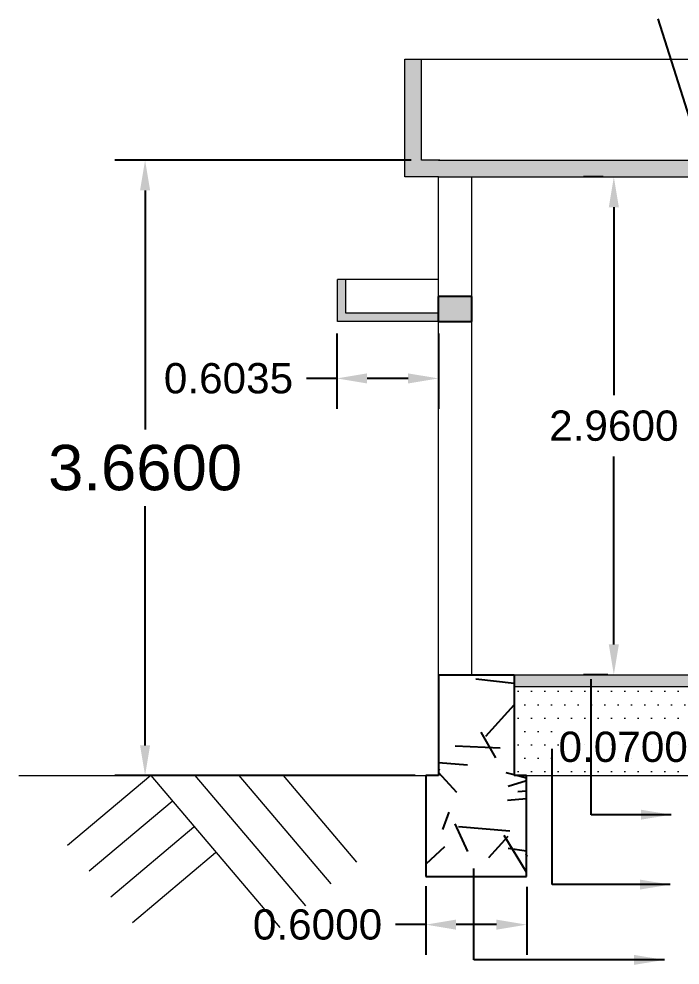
# Model space of a CAD drawing. Header units: metres. Extents: x -434 to -90, y -42 to 108.
# Drawn here: x -419.63 to -415.7, y 83.42 to 89.05 of the extents above; entities that cross this region are included whole.
import ezdxf

# ---------------------------------------------------------------- set-up
doc = ezdxf.new("R2010")
doc.units = ezdxf.units.M
doc.header["$MEASUREMENT"] = 0
doc.layers.add('BLK_1_HT_OF_BLDG', color=5, linetype='Continuous', plot=False)
doc.styles.get("Standard").update_dxf_attribs({"font": 'ARIAL.TTF'})
doc.dimstyles.get("Standard").update_dxf_attribs({"dimtxt": 0.18, "dimasz": 0.18, "dimexe": 0.18, "dimexo": 0.0625, "dimgap": 0.09, "dimtad": 0, "dimtih": 1, "dimtoh": 1, "dimdec": 4, "dimzin": 0, "dimdsep": 46, "dimtxsty": 'Standard', "dimcen": 0.09, "dimadec": 0, "dimazin": 0, "dimtfac": 1, "dimtdec": 4, "dimtofl": 0, "dimtmove": 0, "dimatfit": 3, "dimfxl": 1, "dimtolj": 1, "dimtzin": 0, "dimarcsym": 0})

# ---------------------------------------------------------------- blocks, each defined once
blk = doc.blocks.new('*D170')
at = {"color": 0, "lineweight": -2, "ltscale": 0.13, "transparency": 16777216}
for p, q in [((-416.1531, 88.1103), (-416.2706, 88.1103)), ((-416.0906, 87.9303), (-416.0906, 86.8122)), ((-416.0906, 85.3303), (-416.0906, 86.4484)), ((-416.1261, 85.1503), (-416.2706, 85.1503))]:
    blk.add_line(p, q, dxfattribs=at)
at = {"color": 0, "ltscale": 0.13, "transparency": 16777216}
for points in [[(-416.1206, 87.9303), (-416.0606, 87.9303), (-416.0906, 88.1103)], [(-416.1206, 85.3303), (-416.0606, 85.3303), (-416.0906, 85.1503)]]:
    blk.add_solid(points, dxfattribs=at)
at = {"layer": 'Defpoints', "color": 0, "ltscale": 0.13, "transparency": 16777216}
for p in [(-416.0906, 88.1103), (-416.0906, 85.1503), (-416.0636, 85.1503)]:
    blk.add_point(p, dxfattribs=at)
at = {"color": 0, "lineweight": 20, "ltscale": 0.13, "transparency": 16777216, "insert": (-416.0906, 86.6303), "char_height": 0.18, "attachment_point": 5}
blk.add_mtext('\\A1;2.9600', dxfattribs=at)
blk = doc.blocks.new('*D171')
at = {"color": 0, "lineweight": -2, "ltscale": 0.13, "transparency": 16777216}
for p, q in [((-417.7373, 87.1798), (-417.7373, 86.7323)), ((-417.1338, 87.1798), (-417.1338, 86.7323)), ((-417.7373, 86.9123), (-417.9173, 86.9123)), ((-417.3138, 86.9123), (-417.5573, 86.9123))]:
    blk.add_line(p, q, dxfattribs=at)
at = {"color": 0, "ltscale": 0.13, "transparency": 16777216}
for points in [[(-417.5573, 86.9423), (-417.5573, 86.8823), (-417.7373, 86.9123)], [(-417.3138, 86.9423), (-417.3138, 86.8823), (-417.1338, 86.9123)]]:
    blk.add_solid(points, dxfattribs=at)
at = {"layer": 'Defpoints', "color": 0, "ltscale": 0.13, "transparency": 16777216}
for p in [(-417.7373, 87.2423), (-417.1338, 87.2423), (-417.7373, 86.9123)]:
    blk.add_point(p, dxfattribs=at)
at = {"color": 0, "lineweight": 20, "ltscale": 0.13, "transparency": 16777216, "insert": (-418.3816, 86.9123), "char_height": 0.18, "attachment_point": 5}
blk.add_mtext('\\A1;0.6035', dxfattribs=at)
blk = doc.blocks.new('*D172')
at = {"layer": 'BLK_1_HT_OF_BLDG', "color": 0, "lineweight": -2, "transparency": 16777216}
for p, q in [((-417.2963, 88.2103), (-419.0574, 88.2103)), ((-418.8774, 88.0303), (-418.8774, 86.6083)), ((-418.8774, 84.7303), (-418.8774, 86.1524)), ((-417.2713, 84.5503), (-419.0574, 84.5503))]:
    blk.add_line(p, q, dxfattribs=at)
at = {"layer": 'BLK_1_HT_OF_BLDG', "color": 0, "transparency": 16777216}
for points in [[(-418.9074, 88.0303), (-418.8474, 88.0303), (-418.8774, 88.2103)], [(-418.9074, 84.7303), (-418.8474, 84.7303), (-418.8774, 84.5503)]]:
    blk.add_solid(points, dxfattribs=at)
at = {"layer": 'Defpoints', "color": 0, "transparency": 16777216}
for p in [(-417.2338, 88.2103), (-418.8774, 84.5503), (-417.2088, 84.5503)]:
    blk.add_point(p, dxfattribs=at)
at = {"layer": 'BLK_1_HT_OF_BLDG', "color": 0, "transparency": 16777216, "insert": (-418.8774, 86.3803), "char_height": 0.18, "attachment_point": 5}
blk.add_mtext('\\A1;{\\H1.5x;3.6600}', dxfattribs=at)
blk = doc.blocks.new('*D174')
at = {"color": 0, "lineweight": -2, "ltscale": 0.13, "transparency": 16777216}
for p, q in [((-415.3917, 85.3303), (-415.3917, 85.5103)), ((-414.8541, 85.1503), (-415.5717, 85.1503)), ((-414.8402, 85.0803), (-415.5717, 85.0803)), ((-415.3917, 84.9003), (-415.3917, 84.7203)), ((-415.3917, 84.7203), (-415.5717, 84.7203))]:
    blk.add_line(p, q, dxfattribs=at)
at = {"color": 0, "ltscale": 0.13, "transparency": 16777216}
for points in [[(-415.4217, 85.3303), (-415.3617, 85.3303), (-415.3917, 85.1503)], [(-415.4217, 84.9003), (-415.3617, 84.9003), (-415.3917, 85.0803)]]:
    blk.add_solid(points, dxfattribs=at)
at = {"layer": 'Defpoints', "color": 0, "ltscale": 0.13, "transparency": 16777216}
for p in [(-414.7916, 85.1503), (-415.3917, 85.0803), (-414.7777, 85.0803)]:
    blk.add_point(p, dxfattribs=at)
at = {"color": 0, "lineweight": 20, "ltscale": 0.13, "transparency": 16777216, "insert": (-416.035, 84.7203), "char_height": 0.18, "attachment_point": 5}
blk.add_mtext('\\A1;0.0700', dxfattribs=at)
blk = doc.blocks.new('*D155')
at = {"color": 0, "lineweight": -2, "ltscale": 0.13, "transparency": 16777216}
for p, q in [((-417.2088, 83.8923), (-417.2088, 83.484)), ((-416.6088, 83.8883), (-416.6088, 83.484)), ((-417.2088, 83.664), (-417.3888, 83.664)), ((-416.7888, 83.664), (-417.0288, 83.664))]:
    blk.add_line(p, q, dxfattribs=at)
at = {"color": 0, "ltscale": 0.13, "transparency": 16777216}
for points in [[(-417.0288, 83.694), (-417.0288, 83.634), (-417.2088, 83.664)], [(-416.7888, 83.694), (-416.7888, 83.634), (-416.6088, 83.664)]]:
    blk.add_solid(points, dxfattribs=at)
at = {"layer": 'Defpoints', "color": 0, "ltscale": 0.13, "transparency": 16777216}
for p in [(-417.2088, 83.9548), (-416.6088, 83.9508), (-417.2088, 83.664)]:
    blk.add_point(p, dxfattribs=at)
at = {"color": 0, "lineweight": 20, "ltscale": 0.13, "transparency": 16777216, "insert": (-417.8522, 83.664), "char_height": 0.18, "attachment_point": 5}
blk.add_mtext('\\A1;0.6000', dxfattribs=at)

msp = doc.modelspace()

# ---------------------------------------------------------------- hatches: boundary and pattern name
at = {"lineweight": 20, "ltscale": 0.13}
msp.add_hatch(color=3, dxfattribs=at).paths.add_polyline_path([(-413.58384, 88.21031), (-413.83384, 88.21031), (-417.13384, 88.21031), (-417.23384, 88.21031), (-417.23384, 88.81031), (-417.33384, 88.81031), (-417.33384, 88.11031), (-417.13384, 88.11031), (-413.68384, 88.11031), (-413.68384, 87.93031), (-413.43384, 87.93031), (-413.43384, 87.75031), (-413.18384, 87.75031), (-413.18384, 87.57031), (-412.93384, 87.57031), (-412.93384, 87.39031), (-412.68384, 87.39031), (-412.68384, 87.21031), (-412.43384, 87.21031), (-412.43384, 87.03031), (-412.18384, 87.03031), (-412.18384, 86.85031), (-412.08384, 86.85031), (-412.08384, 86.95031), (-412.08384, 87.13031), (-412.33384, 87.13031), (-412.33384, 87.31031), (-412.58384, 87.31031), (-412.58384, 87.49031), (-412.83384, 87.49031), (-412.83384, 87.67031), (-413.08384, 87.67031), (-413.08384, 87.85031), (-413.33384, 87.85031), (-413.33384, 88.03031), (-413.58384, 88.03031)])
h = msp.add_hatch(color=3, dxfattribs=at)
h.paths.add_polyline_path([(-417.13384, 87.30031), (-417.68384, 87.30031), (-417.68384, 87.50031), (-417.73384, 87.50031), (-417.73384, 87.25031), (-417.13384, 87.25031)])
h.paths.add_polyline_path([(-410.03384, 87.50031), (-410.08384, 87.50031), (-410.08384, 87.30031), (-410.63384, 87.30031), (-410.63384, 87.25031), (-410.03384, 87.25031)])
at = {"linetype": 'Continuous'}
msp.add_hatch(color=256, dxfattribs=at).paths.add_polyline_path([(-416.93503, 87.40031), (-417.13503, 87.40031), (-417.13503, 87.25031), (-416.93503, 87.25031)])
msp.add_hatch(color=256, dxfattribs=at).paths.add_polyline_path([(-416.93503, 87.40031), (-417.13503, 87.40031), (-417.13503, 87.25031), (-416.93503, 87.25031)])
at = {"lineweight": 25, "ltscale": 0.13}
h = msp.add_hatch(dxfattribs=at)
h.set_pattern_fill('GRAVEL', color=256, scale=0.05, style=0)
h.set_pattern_definition([(228.0128, (-3704.51429, 1988.16153), (-10.160008633, -11.4300140448), [0.1708605, -16.91525]), (184.9697, (-3704.62859, 1988.03453), (15.2400246531, 1.2699910377), [0.2932025, -29.027]), (132.5104, (-3704.92069, 1988.00913), (12.6999907592, -13.9700136462), [0.206741, -20.46735]), (267.2737, (-3705.41599, 1987.69163), (1.2699944854, 25.3999918267), [0.2670025, -26.4332]), (292.8337, (-3705.42869, 1987.42493), (-6.3500180278, 15.240008665), [0.261817, -25.9199]), (357.2737, (-3705.32709, 1987.18363), (-25.3999918267, 1.2699944854), [0.2670025, -26.4332]), (37.6942, (-3705.06039, 1987.17093), (-16.5100104306, -12.6999886785), [0.353097, -34.95655]), (72.2553, (-3704.78099, 1987.38683), (8.89001778273, 27.940008103), [0.33336, -33.00265]), (121.4296, (-3704.67939, 1987.70433), (-10.1600026176, 16.50998058), [0.2679065, -26.52275]), (175.2364, (-3704.81909, 1987.93293), (13.9699890265, -1.2699880814), [0.3058565, -14.98695]), (222.3974, (-3705.12389, 1987.95833), (-15.2400004586, -13.9699818253), [0.395539, -39.1584]), (138.8141, (-3704.15869, 1987.67893), (-8.889994337, 7.6199882786), [0.1350025, -13.3653]), (171.4692, (-3704.26029, 1987.76783), (16.5099747978, -2.5400064), [0.256841, -25.4273]), (225, (-3704.5143, 1987.8059), (-3e-16, -1.26999913), [0.1796045, -1.616445]), (203.1986, (-3704.60319, 1987.95833), (6.350021413, 2.540011137), [0.0967205, -9.5753]), (291.8014, (-3704.6921, 1987.92023), (-1.270000891, 3.810002454), [0.136783, -6.7024]), (30.9638, (-3704.6413, 1987.79323), (3.809995977, 2.540001979), [0.22216, -7.18315]), (161.5651, (-3704.4508, 1987.90753), (2.54000116, -1.26999811), [0.1606435, -3.85545]), (16.3895, (-3705.42869, 1987.92023), (12.700007007, 3.809992075), [0.225044, -22.2794]), (70.3462, (-3705.21279, 1987.98373), (-5.0799858443, -13.9699802443), [0.1887995, -18.6911]), (293.1986, (-3704.45079, 1988.16153), (-2.540011137, 6.350021413), [0.19344, -9.4786]), (343.6105, (-3704.37459, 1987.98373), (-12.700007007, 3.809992075), [0.225044, -22.2794]), (339.444, (-3705.42869, 1987.13283), (-6.350007882, 2.539996918), [0.2170175, -10.63385]), (294.7751, (-3705.22549, 1987.05663), (-6.3499852018, 13.969993513), [0.181836, -18.0018]), (66.8014, (-3704.43809, 1986.89153), (2.540011137, 6.350021413), [0.19344, -9.4786]), (17.354, (-3704.36189, 1987.06933), (-16.510000891, -5.0799923378), [0.2128915, -21.0762]), (69.444, (-3705.06039, 1986.89153), (-2.539996918, -6.350007882), [0.108509, -10.7424]), (101.3099, (-3704.5143, 1986.89153), (-1.269993731, 5.07998373), [0.0647575, -6.411]), (165.9638, (-3704.527, 1986.95503), (3.810002677, -1.269997802), [0.261817, -4.974525]), (186.009, (-3704.78099, 1987.01853), (12.6999812722, 1.2699970343), [0.2426335, -24.0207]), (303.6901, (-3704.6413, 1987.67893), (-1.270000436, 2.53999755), [0.183162, -4.39589]), (353.1572, (-3704.53969, 1987.52653), (21.5900089283, -2.5400113758), [0.3197785, -31.658]), (60.9454, (-3704.22219, 1987.48843), (-5.079988183, -8.8899788054), [0.130754, -12.9447]), (90, (-3704.1587, 1987.6027), (-1.27, 1.27), [0.0762, -1.1938]), (120.2564, (-3704.80639, 1987.05663), (5.0799892334, -8.8899955162), [0.1764335, -17.46695]), (48.0128, (-3704.89529, 1987.20903), (10.160008633, 11.4300140448), [0.3417215, -16.7444]), (0, (-3704.6667, 1987.463), (1.27, 1.27), [0.3302, -0.9398]), (325.3048, (-3704.33649, 1987.46303), (-12.6999779955, 8.8900008452), [0.200805, -19.87965]), (254.0546, (-3704.1714, 1987.34873), (-1.27000324, -5.080012102), [0.1849145, -9.06085]), (207.646, (-3704.22219, 1987.17093), (-24.1299915245, -12.70000798736), [0.3010725, -29.80625]), (175.4261, (-3704.48889, 1987.03123), (-16.5100038024, 1.2699938556), [0.3185145, -31.5329]), (175.4261, (-3704.48889, 1987.03123), (-16.5100038024, 1.2699938556), [0.3185145, -31.5329])])
h.paths.add_polyline_path([(-416.60884, 84.55031), (-416.68384, 84.55031), (-416.68384, 85.15031), (-417.13384, 85.15031), (-417.13384, 84.55031), (-417.20884, 84.55031), (-417.20884, 83.95031), (-416.60884, 83.95031)])
at = {"lineweight": 20, "ltscale": 0.13}
h = msp.add_hatch(color=3, dxfattribs=at)
h.paths.add_polyline_path([(-412.08384, 85.15031), (-412.18384, 85.15031), (-412.18384, 85.08031), (-412.08384, 85.08031)])
h.paths.add_polyline_path([(-411.08384, 85.15031), (-412.08384, 85.15031), (-412.08384, 85.08031), (-411.08384, 85.08031)])
h.paths.add_polyline_path([(-412.18384, 85.15031), (-416.68384, 85.15031), (-416.68384, 85.08031), (-414.46164, 85.08031), (-413.97372, 85.08031), (-412.18384, 85.08031)])
h = msp.add_hatch(dxfattribs=at)
h.set_pattern_fill('DOTS', color=3, scale=0.05, style=0)
h.set_pattern_definition([(0, (-64493.27966, 71758.85086), (0.0396875, 0.079375), [0, -0.079375])])
h.paths.add_polyline_path([(-411.08384, 85.08031), (-414.01164, 85.08031), (-414.46164, 85.08031), (-416.68384, 85.08031), (-416.68384, 84.55031), (-416.60884, 84.55031), (-414.46082, 84.55031), (-413.86962, 84.55031), (-411.08384, 84.55031)])

# ---------------------------------------------------------------- linework, layer by layer
at = {"color": 3, "lineweight": 20, "ltscale": 0.13}
for p, q in [((-417.33384, 88.11031), (-417.33384, 88.81031)), ((-417.33384, 88.81031), (-414.33384, 88.81031)), ((-417.23384, 88.21031), (-417.23384, 88.81031)), ((-417.12437, 88.21031), (-417.23384, 88.21031)), ((-417.13384, 88.21031), (-413.58384, 88.21031)), ((-417.13384, 88.11031), (-417.33384, 88.11031)), ((-417.13384, 88.11031), (-413.68384, 88.11031)), ((-417.13384, 84.55031), (-417.13384, 88.11031)), ((-416.93384, 85.15031), (-416.93384, 88.11031)), ((-417.13384, 87.50031), (-417.73384, 87.50031)), ((-417.73384, 87.25031), (-417.73384, 87.50031)), ((-417.68384, 87.30031), (-417.68384, 87.50031)), ((-417.13384, 87.30031), (-417.68384, 87.30031)), ((-417.13384, 87.25031), (-417.73384, 87.25031)), ((-417.13384, 87.25031), (-416.93384, 87.25031)), ((-417.13384, 85.15031), (-410.63384, 85.15031)), ((-416.68384, 85.15031), (-416.75884, 85.15031)), ((-416.68384, 85.08031), (-414.46164, 85.08031)), ((-419.62739, 84.55031), (-417.13302, 84.55031)), ((-418.84419, 84.55031), (-419.33894, 84.13466)), ((-418.84419, 84.55031), (-418.07704, 83.64734)), ((-418.58176, 84.55031), (-417.92462, 83.77684)), ((-418.31932, 84.55031), (-417.7722, 83.90633)), ((-418.05688, 84.55031), (-417.61978, 84.03583)), ((-416.68384, 84.55031), (-414.46082, 84.55031)), ((-418.71554, 84.39718), (-419.21029, 83.98152)), ((-418.58689, 84.24404), (-419.08164, 83.82839)), ((-418.45824, 84.09091), (-418.953, 83.67526))]:
    msp.add_line(p, q, dxfattribs=at)
at = {"linetype": 'Continuous'}
for p, q in [((-416.93503, 87.40031), (-417.13503, 87.40031)), ((-417.13503, 87.40031), (-417.13503, 87.25031)), ((-416.93503, 87.40031), (-417.13503, 87.40031)), ((-417.13503, 87.40031), (-417.13503, 87.25031)), ((-416.93503, 87.25031), (-416.93503, 87.40031)), ((-416.93503, 87.25031), (-416.93503, 87.40031)), ((-417.13503, 87.25031), (-416.93503, 87.25031)), ((-417.13503, 87.25031), (-416.93503, 87.25031))]:
    msp.add_line(p, q, dxfattribs=at)
at = {"lineweight": 25, "ltscale": 0.13}
for p, q in [((-417.13384, 85.15031), (-416.68384, 85.15031)), ((-417.13384, 85.15031), (-417.13384, 84.55031)), ((-416.68384, 85.15031), (-416.68384, 84.55031)), ((-417.13384, 84.55031), (-417.20884, 84.55031)), ((-417.20884, 84.55031), (-417.20884, 83.95031)), ((-416.60884, 84.55031), (-416.68384, 84.55031)), ((-416.60884, 83.95031), (-416.60884, 84.55031)), ((-417.20884, 83.95031), (-416.60884, 83.95031))]:
    msp.add_line(p, q, dxfattribs=at)

# ---------------------------------------------------------------- dimensions: what is measured, and where the dimension line sits
at = {"color": 3, "lineweight": 20, "ltscale": 0.13}
for base, p1, p2, picture, middle in [((-416.09059, 85.15031), (-416.09059, 88.11031), (-416.06358, 85.15031), '*D170', (-416.09059, 86.63031)), ((-415.39166, 85.08031), (-414.79162, 85.15031), (-414.77774, 85.08031), '*D174', (-416.03498, 84.72031))]:
    dim = msp.add_linear_dim(base=base, p1=p1, p2=p2, angle=90, dimstyle='Standard', dxfattribs=at)
    dim.commit()
    dim.dimension.update_dxf_attribs({"geometry": picture, "text_midpoint": middle})
for base, p1, p2, picture, middle in [((-417.7373, 86.91231), (-417.13384, 87.24232), (-417.7373, 87.24232), '*D171', (-418.3816, 86.91231)), ((-417.20884, 83.66398), (-416.60884, 83.9508), (-417.20884, 83.95479), '*D155', (-417.85216, 83.66398))]:
    dim = msp.add_linear_dim(base=base, p1=p1, p2=p2, dimstyle='Standard', dxfattribs=at)
    dim.commit()
    dim.dimension.update_dxf_attribs({"geometry": picture, "text_midpoint": middle})
at = {"layer": 'BLK_1_HT_OF_BLDG'}
dim = msp.add_linear_dim(base=(-418.8774, 84.55031), p1=(-417.23384, 88.21031), p2=(-417.20884, 84.55031), angle=90, text='{\\H1.5x;<>}', dimstyle='Standard', dxfattribs=at)
dim.commit()
dim.dimension.update_dxf_attribs({"geometry": '*D172', "text_midpoint": (-418.8774, 86.38031)})

# ---------------------------------------------------------------- leaders
at = {"color": 3, "lineweight": 20, "ltscale": 0.13}
for points in [[(-415.54139, 88.14808), (-415.82606, 89.05016)], [(-415.74935, 84.31787), (-416.22473, 84.31787), (-416.22473, 85.12358)], [(-415.7553, 83.90224), (-416.45647, 83.90224), (-416.45647, 84.71014)], [(-415.79, 83.4544), (-416.92391, 83.4544), (-416.92391, 83.99798)]]:
    msp.add_leader(points, dimstyle='Standard', override={"dimgap": 0.0895, "dimtad": 0}, dxfattribs=at)

doc.saveas('drawing.dxf')
